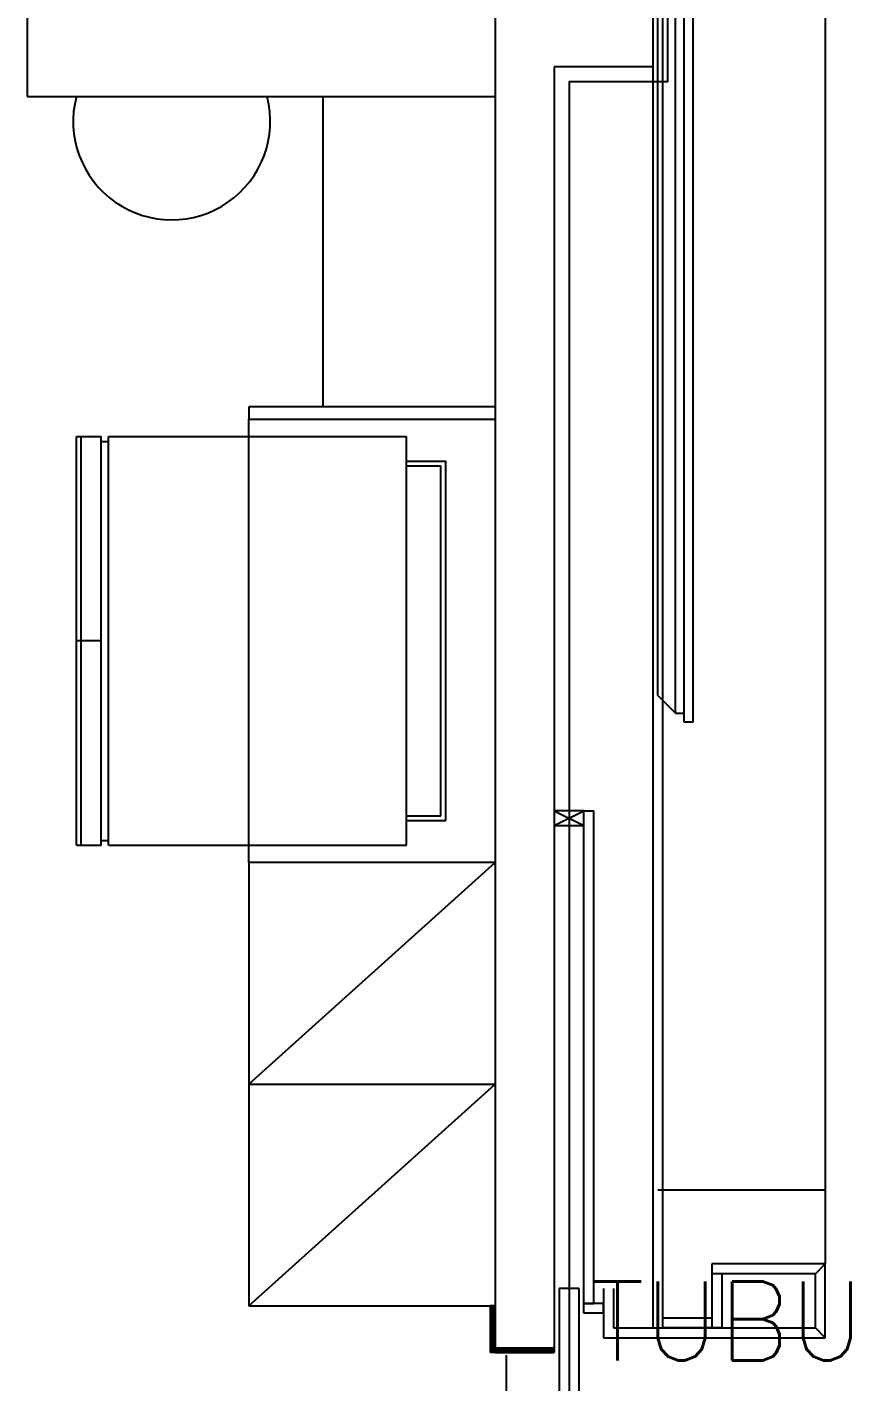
# Model space of a CAD drawing. Header units: millimetres. Extents: x 188.6 to 263.2, y 40.1 to 120.1.
# Drawn here: x 243.704 to 245.406, y 53.697 to 56.448 of the extents above; entities that cross this region are included whole.
import ezdxf

# ---------------------------------------------------------------- set-up
doc = ezdxf.new("R2010")
doc.units = ezdxf.units.MM
doc.layers.add('ARQ', color=8, linetype='Continuous')
doc.layers.add('GAS-TEXTO', color=7, linetype='Continuous')
doc.styles.add('60-75', font='romans.shx', dxfattribs={"height": 0.12})

# ---------------------------------------------------------------- blocks, each defined once
blk = doc.blocks.new('arq-3pav')
at = {"layer": 'ARQ'}
for p, q in [((39.6452, 18.31), (39.6453, 13.51)), ((39.9653, 17.51), (39.9653, 13.55)), ((39.9853, 17.51), (39.9853, 13.55)), ((38.6952, 17.44), (38.6952, 16.05)), ((40.3153, 17.23), (40.3153, 13.83)), ((40.0112, 14.798), (40.0112, 16.2621)), ((40.0292, 14.78), (40.0292, 16.28)), ((40.0471, 14.78), (40.0471, 16.28)), ((39.9753, 14.8338), (39.9753, 16.2262)), ((39.7653, 16.11), (39.7653, 13.51)), ((38.6952, 16.05), (39.6453, 16.05)), ((39.2953, 16.05), (39.2953, 15.42)), ((39.6453, 15.42), (39.1453, 15.42)), ((39.1453, 15.42), (39.1453, 15.395)), ((39.1453, 14.495), (39.1453, 15.395)), ((39.1453, 15.395), (39.6452, 15.395)), ((38.7953, 14.53), (38.7953, 15.36)), ((38.7953, 15.36), (38.8453, 15.36)), ((38.8053, 14.53), (38.8053, 15.36)), ((38.8453, 14.53), (38.8453, 15.36)), ((38.8453, 15.35), (38.8603, 15.35)), ((38.8603, 15.36), (39.4653, 15.36)), ((38.8603, 14.53), (38.8603, 15.36)), ((39.4653, 14.53), (39.4653, 15.36)), ((39.4653, 15.31), (39.5453, 15.31)), ((39.4653, 15.3), (39.5353, 15.3)), ((39.5353, 14.59), (39.5353, 15.3)), ((39.5453, 14.58), (39.5453, 15.31)), ((38.8453, 14.945), (38.7953, 14.945)), ((39.9753, 14.8338), (40.0112, 14.798)), ((40.0112, 14.798), (40.0292, 14.798)), ((40.0471, 14.78), (40.0292, 14.78)), ((39.4653, 14.59), (39.5353, 14.59)), ((39.4653, 14.58), (39.5453, 14.58)), ((39.7653, 14.57), (39.8253, 14.6)), ((39.7653, 14.6), (39.8253, 14.57)), ((39.8253, 13.6), (39.8253, 14.6)), ((39.8453, 13.6), (39.8453, 14.6)), ((38.7953, 14.53), (38.8453, 14.53)), ((38.8453, 14.54), (38.8603, 14.54)), ((38.8603, 14.53), (39.4653, 14.53)), ((39.6452, 14.495), (39.1453, 14.495)), ((39.1453, 14.495), (39.1453, 13.595)), ((39.1453, 14.045), (39.6452, 14.495)), ((39.1453, 14.045), (39.6453, 14.045)), ((39.1453, 13.595), (39.6453, 14.045)), ((40.3153, 13.83), (39.9753, 13.83)), ((40.3153, 13.83), (40.3153, 13.68)), ((40.3153, 13.68), (40.0853, 13.68)), ((40.0853, 13.68), (40.0853, 13.55)), ((40.2953, 13.66), (40.3153, 13.68)), ((40.3153, 13.53), (40.3153, 13.68)), ((40.1053, 13.66), (40.0853, 13.66)), ((40.2953, 13.66), (40.1053, 13.66)), ((40.1053, 13.66), (40.1053, 13.55)), ((40.2953, 13.55), (40.2953, 13.66)), ((39.7753, 13.63), (39.7753, 12.705)), ((39.7953, 13.63), (39.7953, 12.705)), ((39.7953, 13.63), (39.7953, 12.705)), ((39.8153, 13.63), (39.8153, 12.705)), ((39.8653, 13.63), (39.8653, 13.53)), ((39.8853, 13.63), (39.8853, 13.55)), ((39.1453, 13.595), (39.6453, 13.595)), ((39.6353, 13.595), (39.6353, 13.5)), ((39.6388, 13.595), (39.6388, 13.5)), ((39.6418, 13.595), (39.6418, 13.5)), ((39.6453, 13.595), (39.6453, 13.5)), ((39.8653, 13.6), (39.8253, 13.6)), ((39.8653, 13.58), (39.8253, 13.58)), ((40.0853, 13.57), (39.9853, 13.57)), ((39.8853, 13.55), (40.2953, 13.55)), ((40.1053, 13.55), (39.9853, 13.55)), ((40.3153, 13.53), (40.2953, 13.55)), ((39.6453, 13.51), (39.7653, 13.51)), ((39.6453, 13.5065), (39.7653, 13.5065)), ((39.8653, 13.53), (40.3153, 13.53)), ((39.6453, 13.5035), (39.7653, 13.5035)), ((39.6453, 13.5), (39.7653, 13.5)), ((39.6678, 13.495), (39.6678, 12.695))]:
    blk.add_line(p, q, dxfattribs=at)
at = {"layer": 'ARQ', "linetype": 'Continuous'}
for p, q in [((39.7653, 15.44), (39.7653, 15.42)), ((39.8253, 14.6), (39.8453, 14.6)), ((39.7953, 13.63), (39.7753, 13.63)), ((39.8153, 13.63), (39.7953, 13.63)), ((39.6453, 13.595), (39.6353, 13.595)), ((39.8253, 13.58), (39.8253, 13.6)), ((39.8253, 13.6), (39.8453, 13.6)), ((39.8653, 13.58), (39.8653, 13.6)), ((39.6453, 13.51), (39.6453, 13.5)), ((39.7653, 13.51), (39.7653, 13.5)), ((39.6453, 13.5), (39.6353, 13.5))]:
    blk.add_line(p, q, dxfattribs=at)
at = {"layer": 'ARQ'}
for points in [[(39.7953, 9.7699), (43.8353, 9.7699), (43.8353, 11.9899), (46.3453, 11.99), (46.3453, 17.6661), (39.7953, 17.6659), (39.7953, 17), (39.9953, 17), (39.9953, 16.08), (39.7953, 16.08)], [(39.7653, 14.57), (39.8253, 14.57), (39.8253, 14.6), (39.7653, 14.6)]]:
    blk.add_lwpolyline(points, close=True, dxfattribs=at)
blk.add_lwpolyline([(39.7653, 16.97), (39.9653, 16.97), (39.9653, 16.11), (39.7653, 16.11)], dxfattribs=at)
blk.add_arc((38.9888, 15.9997), 0.2, 165.4302, 14.3851, dxfattribs=at)

msp = doc.modelspace()

# ---------------------------------------------------------------- block references
msp.add_blockref('arq-3pav', (205.0084, 40.2568))

# ---------------------------------------------------------------- next in the draw order: texts
at = {"layer": 'GAS-TEXTO', "insert": (244.847, 53.9011), "char_height": 0.16, "width": 3.014298, "attachment_point": 1, "style": '60-75'}
msp.add_mtext('TUBULAÇÃO PEX-GÁS MULTICAMADAS 16mm EMBUTIDA NO PISO ', dxfattribs=at)

doc.saveas('drawing.dxf')
